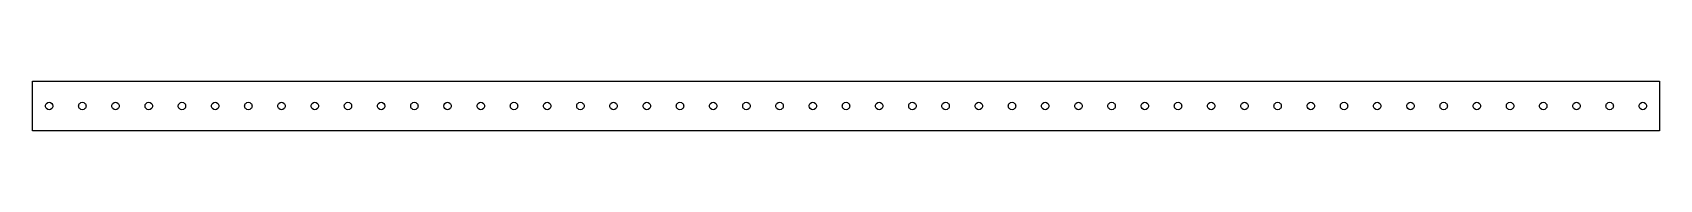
# Model space of a CAD drawing. Extents: x -178 to 482, y 97 to 117.
import ezdxf

# ---------------------------------------------------------------- set-up
doc = ezdxf.new("R2010")
doc.units = 0
doc.layers.add('Calque_1', color=7, linetype='CONTINUOUS')

msp = doc.modelspace()

# ---------------------------------------------------------------- linework, layer by layer
at = {"layer": 'Calque_1', "color": 1}
for points in [[(-178, 117), (482, 117), (482, 97), (-178, 97)], [(-169.7653, 107)], [(-156.29591, 107)], [(-142.82654, 107)], [(-129.35715, 107)], [(-115.88776, 107)], [(-102.41837, 107)], [(-88.948982, 107)], [(-75.479591, 107)], [(-62.010204, 107)], [(-48.540817, 107)], [(-35.07143, 107)], [(-21.602041, 107)], [(-8.132653, 107)], [(5.336735, 107)], [(18.806122, 107)], [(32.275511, 107)], [(45.7449, 107)], [(59.214287, 107)], [(72.68367, 107)], [(86.153061, 107)], [(99.622452, 107)], [(113.09184, 107)], [(126.56123, 107)], [(140.03061, 107)], [(153.5, 107)], [(166.96939, 107)], [(180.43878, 107)], [(193.90816, 107)], [(207.37755, 107)], [(220.84694, 107)], [(234.31633, 107)], [(247.78572, 107)], [(261.2551, 107)], [(274.72449, 107)], [(288.19388, 107)], [(301.66327, 107)], [(315.13266, 107)], [(328.60205, 107)], [(342.07144, 107)], [(355.5408, 107)], [(369.01019, 107)], [(382.47958, 107)], [(395.94897, 107)], [(409.41837, 107)], [(422.88776, 107)], [(436.35715, 107)], [(449.82654, 107)], [(463.29593, 107)], [(476.76532, 107)]]:
    msp.add_lwpolyline(points, close=True, dxfattribs=at)
for points in [[(-172.7653, 107), (-172.7653, 107.397825), (-172.607265, 107.779356), (-172.32596, 108.06066)], [(-172.32596, 105.93934), (-172.607265, 106.220644), (-172.7653, 106.602175), (-172.7653, 107)], [(-172.32596, 108.06066), (-172.044656, 108.341965), (-171.663125, 108.5), (-171.2653, 108.5)], [(-171.2653, 105.5), (-171.663125, 105.5), (-172.044656, 105.658035), (-172.32596, 105.93934)], [(-171.2653, 108.5), (-170.436873, 108.5), (-169.7653, 107.828427), (-169.7653, 107)], [(-170.20464, 105.93934), (-170.485944, 105.658035), (-170.867475, 105.5), (-171.2653, 105.5)], [(-169.7653, 107), (-169.7653, 106.602175), (-169.923335, 106.220644), (-170.20464, 105.93934)], [(-159.29591, 107), (-159.29591, 107.397825), (-159.137875, 107.779356), (-158.85657, 108.06066)], [(-158.85657, 105.93934), (-159.137875, 106.220644), (-159.29591, 106.602175), (-159.29591, 107)], [(-158.85657, 108.06066), (-158.575266, 108.341965), (-158.193735, 108.5), (-157.79591, 108.5)], [(-157.79591, 105.5), (-158.193735, 105.5), (-158.575266, 105.658035), (-158.85657, 105.93934)], [(-157.79591, 108.5), (-157.398085, 108.5), (-157.016554, 108.341965), (-156.73525, 108.06066)], [(-156.73525, 105.93934), (-157.016554, 105.658035), (-157.398085, 105.5), (-157.79591, 105.5)], [(-156.73525, 108.06066), (-156.453945, 107.779356), (-156.29591, 107.397825), (-156.29591, 107)], [(-156.29591, 107), (-156.29591, 106.602175), (-156.453945, 106.220644), (-156.73525, 105.93934)], [(-145.82654, 107), (-145.82654, 107.397825), (-145.668505, 107.779356), (-145.3872, 108.06066)], [(-145.3872, 105.93934), (-145.668505, 106.220644), (-145.82654, 106.602175), (-145.82654, 107)], [(-145.3872, 108.06066), (-145.105896, 108.341965), (-144.724365, 108.5), (-144.32654, 108.5)], [(-144.32654, 105.5), (-144.724365, 105.5), (-145.105896, 105.658035), (-145.3872, 105.93934)], [(-144.32654, 108.5), (-143.928715, 108.5), (-143.547184, 108.341965), (-143.26588, 108.06066)], [(-143.26588, 105.93934), (-143.547184, 105.658035), (-143.928715, 105.5), (-144.32654, 105.5)], [(-143.26588, 108.06066), (-142.984575, 107.779356), (-142.82654, 107.397825), (-142.82654, 107)], [(-142.82654, 107), (-142.82654, 106.602175), (-142.984575, 106.220644), (-143.26588, 105.93934)], [(-132.35715, 107), (-132.35715, 107.397825), (-132.199115, 107.779356), (-131.91781, 108.06066)], [(-131.91781, 105.93934), (-132.199115, 106.220644), (-132.35715, 106.602175), (-132.35715, 107)], [(-131.91781, 108.06066), (-131.636506, 108.341965), (-131.254975, 108.5), (-130.85715, 108.5)], [(-130.85715, 105.5), (-131.254975, 105.5), (-131.636506, 105.658035), (-131.91781, 105.93934)], [(-130.85715, 108.5), (-130.459325, 108.5), (-130.077794, 108.341965), (-129.79649, 108.06066)], [(-129.79649, 105.93934), (-130.077794, 105.658035), (-130.459325, 105.5), (-130.85715, 105.5)], [(-129.79649, 108.06066), (-129.515185, 107.779356), (-129.35715, 107.397825), (-129.35715, 107)], [(-129.35715, 107), (-129.35715, 106.602175), (-129.515185, 106.220644), (-129.79649, 105.93934)], [(-118.88776, 107), (-118.88776, 107.828427), (-118.216187, 108.5), (-117.38776, 108.5)], [(-118.44842, 105.93934), (-118.729725, 106.220644), (-118.88776, 106.602175), (-118.88776, 107)], [(-117.38776, 105.5), (-117.785585, 105.5), (-118.167116, 105.658035), (-118.44842, 105.93934)], [(-117.38776, 108.5), (-116.989935, 108.5), (-116.608404, 108.341965), (-116.3271, 108.06066)], [(-116.3271, 105.93934), (-116.608404, 105.658035), (-116.989935, 105.5), (-117.38776, 105.5)], [(-116.3271, 108.06066), (-116.045795, 107.779356), (-115.88776, 107.397825), (-115.88776, 107)], [(-115.88776, 107), (-115.88776, 106.602175), (-116.045795, 106.220644), (-116.3271, 105.93934)], [(-105.41837, 107), (-105.41837, 107.397825), (-105.260335, 107.779356), (-104.97903, 108.06066)], [(-104.97903, 105.93934), (-105.260335, 106.220644), (-105.41837, 106.602175), (-105.41837, 107)], [(-104.97903, 108.06066), (-104.697726, 108.341965), (-104.316195, 108.5), (-103.91837, 108.5)], [(-103.91837, 105.5), (-104.316195, 105.5), (-104.697726, 105.658035), (-104.97903, 105.93934)], [(-103.91837, 108.5), (-103.520545, 108.5), (-103.139014, 108.341965), (-102.85771, 108.06066)], [(-102.85771, 105.93934), (-103.139014, 105.658035), (-103.520545, 105.5), (-103.91837, 105.5)], [(-102.85771, 108.06066), (-102.576405, 107.779356), (-102.41837, 107.397825), (-102.41837, 107)], [(-102.41837, 107), (-102.41837, 106.602175), (-102.576405, 106.220644), (-102.85771, 105.93934)], [(-91.948982, 107), (-91.948982, 107.397825), (-91.790947, 107.779356), (-91.509642, 108.06066)], [(-91.509642, 105.93934), (-91.790947, 106.220644), (-91.948982, 106.602175), (-91.948982, 107)], [(-91.509642, 108.06066), (-91.228338, 108.341965), (-90.846807, 108.5), (-90.448982, 108.5)], [(-90.448982, 105.5), (-90.846807, 105.5), (-91.228338, 105.658035), (-91.509642, 105.93934)], [(-90.448982, 108.5), (-90.051157, 108.5), (-89.669626, 108.341965), (-89.388322, 108.06066)], [(-89.388322, 105.93934), (-89.669626, 105.658035), (-90.051157, 105.5), (-90.448982, 105.5)], [(-89.388322, 108.06066), (-89.107017, 107.779356), (-88.948982, 107.397825), (-88.948982, 107)], [(-88.948982, 107), (-88.948982, 106.602175), (-89.107017, 106.220644), (-89.388322, 105.93934)], [(-78.479591, 107), (-78.479591, 107.397825), (-78.321556, 107.779356), (-78.040251, 108.06066)], [(-78.040251, 105.93934), (-78.321556, 106.220644), (-78.479591, 106.602175), (-78.479591, 107)], [(-78.040251, 108.06066), (-77.758947, 108.341965), (-77.377416, 108.5), (-76.979591, 108.5)], [(-76.979591, 105.5), (-77.377416, 105.5), (-77.758947, 105.658035), (-78.040251, 105.93934)], [(-76.979591, 108.5), (-76.581766, 108.5), (-76.200235, 108.341965), (-75.918931, 108.06066)], [(-75.918931, 105.93934), (-76.200235, 105.658035), (-76.581766, 105.5), (-76.979591, 105.5)], [(-75.918931, 108.06066), (-75.637626, 107.779356), (-75.479591, 107.397825), (-75.479591, 107)], [(-75.479591, 107), (-75.479591, 106.602175), (-75.637626, 106.220644), (-75.918931, 105.93934)], [(-65.010204, 107), (-65.010204, 107.397825), (-64.852169, 107.779356), (-64.570864, 108.06066)], [(-64.570864, 105.93934), (-64.852169, 106.220644), (-65.010204, 106.602175), (-65.010204, 107)], [(-64.570864, 108.06066), (-64.28956, 108.341965), (-63.908029, 108.5), (-63.510204, 108.5)], [(-63.510204, 105.5), (-63.908029, 105.5), (-64.28956, 105.658035), (-64.570864, 105.93934)], [(-63.510204, 108.5), (-63.112379, 108.5), (-62.730848, 108.341965), (-62.449544, 108.06066)], [(-62.449544, 105.93934), (-62.730848, 105.658035), (-63.112379, 105.5), (-63.510204, 105.5)], [(-62.449544, 108.06066), (-62.168239, 107.779356), (-62.010204, 107.397825), (-62.010204, 107)], [(-62.010204, 107), (-62.010204, 106.602175), (-62.168239, 106.220644), (-62.449544, 105.93934)], [(-51.540817, 107), (-51.540817, 107.828427), (-50.869244, 108.5), (-50.040817, 108.5)], [(-51.101477, 105.93934), (-51.382782, 106.220644), (-51.540817, 106.602175), (-51.540817, 107)], [(-50.040817, 105.5), (-50.438642, 105.5), (-50.820173, 105.658035), (-51.101477, 105.93934)], [(-50.040817, 108.5), (-49.642992, 108.5), (-49.261461, 108.341965), (-48.980157, 108.06066)], [(-48.980157, 105.93934), (-49.261461, 105.658035), (-49.642992, 105.5), (-50.040817, 105.5)], [(-48.980157, 108.06066), (-48.698852, 107.779356), (-48.540817, 107.397825), (-48.540817, 107)], [(-48.540817, 107), (-48.540817, 106.602175), (-48.698852, 106.220644), (-48.980157, 105.93934)], [(-38.07143, 107), (-38.07143, 107.397825), (-37.913395, 107.779356), (-37.63209, 108.06066)], [(-37.63209, 105.93934), (-37.913395, 106.220644), (-38.07143, 106.602175), (-38.07143, 107)], [(-37.63209, 108.06066), (-37.350786, 108.341965), (-36.969255, 108.5), (-36.57143, 108.5)], [(-36.57143, 105.5), (-36.969255, 105.5), (-37.350786, 105.658035), (-37.63209, 105.93934)], [(-36.57143, 108.5), (-35.743003, 108.5), (-35.07143, 107.828427), (-35.07143, 107)], [(-35.51077, 105.93934), (-35.792074, 105.658035), (-36.173605, 105.5), (-36.57143, 105.5)], [(-35.07143, 107), (-35.07143, 106.602175), (-35.229465, 106.220644), (-35.51077, 105.93934)], [(-24.602041, 107), (-24.602041, 107.397825), (-24.444006, 107.779356), (-24.162701, 108.06066)], [(-24.162701, 105.93934), (-24.444006, 106.220644), (-24.602041, 106.602175), (-24.602041, 107)], [(-24.162701, 108.06066), (-23.881397, 108.341965), (-23.499866, 108.5), (-23.102041, 108.5)], [(-23.102041, 105.5), (-23.499866, 105.5), (-23.881397, 105.658035), (-24.162701, 105.93934)], [(-23.102041, 108.5), (-22.704216, 108.5), (-22.322685, 108.341965), (-22.041381, 108.06066)], [(-22.041381, 105.93934), (-22.322685, 105.658035), (-22.704216, 105.5), (-23.102041, 105.5)], [(-22.041381, 108.06066), (-21.760076, 107.779356), (-21.602041, 107.397825), (-21.602041, 107)], [(-21.602041, 107), (-21.602041, 106.602175), (-21.760076, 106.220644), (-22.041381, 105.93934)], [(-11.132653, 107), (-11.132653, 107.828427), (-10.46108, 108.5), (-9.632653, 108.5)], [(-9.632653, 105.5), (-10.46108, 105.5), (-11.132653, 106.171573), (-11.132653, 107)], [(-9.632653, 108.5), (-9.234828, 108.5), (-8.853298, 108.341965), (-8.571993, 108.06066)], [(-8.571993, 105.93934), (-8.853298, 105.658035), (-9.234828, 105.5), (-9.632653, 105.5)], [(-8.571993, 108.06066), (-8.290688, 107.779356), (-8.132653, 107.397825), (-8.132653, 107)], [(-8.132653, 107), (-8.132653, 106.602175), (-8.290688, 106.220644), (-8.571993, 105.93934)], [(2.336735, 107), (2.336735, 107.397825), (2.49477, 107.779356), (2.776075, 108.06066)], [(2.776075, 105.93934), (2.49477, 106.220644), (2.336735, 106.602175), (2.336735, 107)], [(2.776075, 108.06066), (3.057379, 108.341965), (3.43891, 108.5), (3.836735, 108.5)], [(3.836735, 105.5), (3.43891, 105.5), (3.057379, 105.658035), (2.776075, 105.93934)], [(3.836735, 108.5), (4.23456, 108.5), (4.61609, 108.341965), (4.897395, 108.06066)], [(4.897395, 105.93934), (4.61609, 105.658035), (4.23456, 105.5), (3.836735, 105.5)], [(4.897395, 108.06066), (5.1787, 107.779356), (5.336735, 107.397825), (5.336735, 107)], [(5.336735, 107), (5.336735, 106.602175), (5.1787, 106.220644), (4.897395, 105.93934)], [(15.806122, 107), (15.806122, 107.397825), (15.964157, 107.779356), (16.245462, 108.06066)], [(16.245462, 105.93934), (15.964157, 106.220644), (15.806122, 106.602175), (15.806122, 107)], [(16.245462, 108.06066), (16.526766, 108.341965), (16.908297, 108.5), (17.306122, 108.5)], [(17.306122, 105.5), (16.908297, 105.5), (16.526766, 105.658035), (16.245462, 105.93934)], [(17.306122, 108.5), (17.703947, 108.5), (18.085478, 108.341965), (18.366782, 108.06066)], [(18.366782, 105.93934), (18.085478, 105.658035), (17.703947, 105.5), (17.306122, 105.5)], [(18.366782, 108.06066), (18.648087, 107.779356), (18.806122, 107.397825), (18.806122, 107)], [(18.806122, 107), (18.806122, 106.602175), (18.648087, 106.220644), (18.366782, 105.93934)], [(29.275511, 107), (29.275511, 107.397825), (29.433546, 107.779356), (29.714851, 108.06066)], [(29.714851, 105.93934), (29.433546, 106.220644), (29.275511, 106.602175), (29.275511, 107)], [(29.714851, 108.06066), (29.996155, 108.341965), (30.377686, 108.5), (30.775511, 108.5)], [(30.775511, 105.5), (30.377686, 105.5), (29.996155, 105.658035), (29.714851, 105.93934)], [(30.775511, 108.5), (31.173336, 108.5), (31.554867, 108.341965), (31.836171, 108.06066)], [(31.836171, 105.93934), (31.554867, 105.658035), (31.173336, 105.5), (30.775511, 105.5)], [(31.836171, 108.06066), (32.117476, 107.779356), (32.275511, 107.397825), (32.275511, 107)], [(32.275511, 107), (32.275511, 106.602175), (32.117476, 106.220644), (31.836171, 105.93934)], [(42.7449, 107), (42.7449, 107.397825), (42.902935, 107.779356), (43.18424, 108.06066)], [(43.18424, 105.93934), (42.902935, 106.220644), (42.7449, 106.602175), (42.7449, 107)], [(43.18424, 108.06066), (43.465544, 108.341965), (43.847075, 108.5), (44.2449, 108.5)], [(44.2449, 105.5), (43.847075, 105.5), (43.465544, 105.658035), (43.18424, 105.93934)], [(44.2449, 108.5), (44.642725, 108.5), (45.024256, 108.341965), (45.30556, 108.06066)], [(45.30556, 105.93934), (45.024256, 105.658035), (44.642725, 105.5), (44.2449, 105.5)], [(45.30556, 108.06066), (45.586865, 107.779356), (45.7449, 107.397825), (45.7449, 107)], [(45.7449, 107), (45.7449, 106.602175), (45.586865, 106.220644), (45.30556, 105.93934)], [(56.214287, 107), (56.214287, 107.397825), (56.372322, 107.779356), (56.653627, 108.06066)], [(56.653627, 105.93934), (56.372322, 106.220644), (56.214287, 106.602175), (56.214287, 107)], [(56.653627, 108.06066), (56.934931, 108.341965), (57.316462, 108.5), (57.714287, 108.5)], [(57.714287, 105.5), (57.316462, 105.5), (56.934931, 105.658035), (56.653627, 105.93934)], [(57.714287, 108.5), (58.112112, 108.5), (58.493643, 108.341965), (58.774947, 108.06066)], [(58.774947, 105.93934), (58.493643, 105.658035), (58.112112, 105.5), (57.714287, 105.5)], [(58.774947, 108.06066), (59.056252, 107.779356), (59.214287, 107.397825), (59.214287, 107)], [(59.214287, 107), (59.214287, 106.602175), (59.056252, 106.220644), (58.774947, 105.93934)], [(69.68367, 107), (69.68367, 107.397825), (69.841705, 107.779356), (70.12301, 108.06066)], [(70.12301, 105.93934), (69.841705, 106.220644), (69.68367, 106.602175), (69.68367, 107)], [(70.12301, 108.06066), (70.404314, 108.341965), (70.785845, 108.5), (71.18367, 108.5)], [(71.18367, 105.5), (70.785845, 105.5), (70.404314, 105.658035), (70.12301, 105.93934)], [(71.18367, 108.5), (71.581495, 108.5), (71.963026, 108.341965), (72.24433, 108.06066)], [(72.24433, 105.93934), (71.963026, 105.658035), (71.581495, 105.5), (71.18367, 105.5)], [(72.24433, 108.06066), (72.525635, 107.779356), (72.68367, 107.397825), (72.68367, 107)], [(72.68367, 107), (72.68367, 106.602175), (72.525635, 106.220644), (72.24433, 105.93934)], [(83.153061, 107), (83.153061, 107.397825), (83.311096, 107.779356), (83.592401, 108.06066)], [(83.592401, 105.93934), (83.311096, 106.220644), (83.153061, 106.602175), (83.153061, 107)], [(83.592401, 108.06066), (83.873705, 108.341965), (84.255236, 108.5), (84.653061, 108.5)], [(84.653061, 105.5), (84.255236, 105.5), (83.873705, 105.658035), (83.592401, 105.93934)], [(84.653061, 108.5), (85.050886, 108.5), (85.432417, 108.341965), (85.713721, 108.06066)], [(85.713721, 105.93934), (85.432417, 105.658035), (85.050886, 105.5), (84.653061, 105.5)], [(85.713721, 108.06066), (85.995026, 107.779356), (86.153061, 107.397825), (86.153061, 107)], [(86.153061, 107), (86.153061, 106.602175), (85.995026, 106.220644), (85.713721, 105.93934)], [(96.622452, 107), (96.622452, 107.397825), (96.780487, 107.779356), (97.061792, 108.06066)], [(97.061792, 105.93934), (96.780487, 106.220644), (96.622452, 106.602175), (96.622452, 107)], [(97.061792, 108.06066), (97.343096, 108.341965), (97.724627, 108.5), (98.122452, 108.5)], [(98.122452, 105.5), (97.724627, 105.5), (97.343096, 105.658035), (97.061792, 105.93934)], [(98.122452, 108.5), (98.520277, 108.5), (98.901808, 108.341965), (99.183112, 108.06066)], [(99.183112, 105.93934), (98.901808, 105.658035), (98.520277, 105.5), (98.122452, 105.5)], [(99.183112, 108.06066), (99.464417, 107.779356), (99.622452, 107.397825), (99.622452, 107)], [(99.622452, 107), (99.622452, 106.602175), (99.464417, 106.220644), (99.183112, 105.93934)], [(110.09184, 107), (110.09184, 107.397825), (110.249875, 107.779356), (110.53118, 108.06066)], [(110.53118, 105.93934), (110.249875, 106.220644), (110.09184, 106.602175), (110.09184, 107)], [(110.53118, 108.06066), (110.812484, 108.341965), (111.194015, 108.5), (111.59184, 108.5)], [(111.59184, 105.5), (111.194015, 105.5), (110.812484, 105.658035), (110.53118, 105.93934)], [(111.59184, 108.5), (111.989665, 108.5), (112.371196, 108.341965), (112.6525, 108.06066)], [(112.6525, 105.93934), (112.371196, 105.658035), (111.989665, 105.5), (111.59184, 105.5)], [(112.6525, 108.06066), (112.933805, 107.779356), (113.09184, 107.397825), (113.09184, 107)], [(113.09184, 107), (113.09184, 106.602175), (112.933805, 106.220644), (112.6525, 105.93934)], [(123.56123, 107), (123.56123, 107.397825), (123.719265, 107.779356), (124.00057, 108.06066)], [(124.00057, 105.93934), (123.719265, 106.220644), (123.56123, 106.602175), (123.56123, 107)], [(124.00057, 108.06066), (124.281874, 108.341965), (124.663405, 108.5), (125.06123, 108.5)], [(125.06123, 105.5), (124.663405, 105.5), (124.281874, 105.658035), (124.00057, 105.93934)], [(125.06123, 108.5), (125.459055, 108.5), (125.840586, 108.341965), (126.12189, 108.06066)], [(126.12189, 105.93934), (125.840586, 105.658035), (125.459055, 105.5), (125.06123, 105.5)], [(126.12189, 108.06066), (126.403195, 107.779356), (126.56123, 107.397825), (126.56123, 107)], [(126.56123, 107), (126.56123, 106.602175), (126.403195, 106.220644), (126.12189, 105.93934)], [(137.03061, 107), (137.03061, 107.397825), (137.188645, 107.779356), (137.46995, 108.06066)], [(138.53061, 105.5), (137.702183, 105.5), (137.03061, 106.171573), (137.03061, 107)], [(137.46995, 108.06066), (137.751254, 108.341965), (138.132785, 108.5), (138.53061, 108.5)], [(138.53061, 108.5), (138.928435, 108.5), (139.309966, 108.341965), (139.59127, 108.06066)], [(139.59127, 105.93934), (139.309966, 105.658035), (138.928435, 105.5), (138.53061, 105.5)], [(139.59127, 108.06066), (139.872575, 107.779356), (140.03061, 107.397825), (140.03061, 107)], [(140.03061, 107), (140.03061, 106.602175), (139.872575, 106.220644), (139.59127, 105.93934)], [(150.5, 107), (150.5, 107.397825), (150.658035, 107.779356), (150.93934, 108.06066)], [(150.93934, 105.93934), (150.658035, 106.220644), (150.5, 106.602175), (150.5, 107)], [(150.93934, 108.06066), (151.220644, 108.341965), (151.602175, 108.5), (152, 108.5)], [(152, 105.5), (151.602175, 105.5), (151.220644, 105.658035), (150.93934, 105.93934)], [(152, 108.5), (152.397825, 108.5), (152.779356, 108.341965), (153.06066, 108.06066)], [(153.06066, 105.93934), (152.779356, 105.658035), (152.397825, 105.5), (152, 105.5)], [(153.06066, 108.06066), (153.341965, 107.779356), (153.5, 107.397825), (153.5, 107)], [(153.5, 107), (153.5, 106.602175), (153.341965, 106.220644), (153.06066, 105.93934)], [(163.96939, 107), (163.96939, 107.397825), (164.127425, 107.779356), (164.40873, 108.06066)], [(164.40873, 105.93934), (164.127425, 106.220644), (163.96939, 106.602175), (163.96939, 107)], [(164.40873, 108.06066), (164.690034, 108.341965), (165.071565, 108.5), (165.46939, 108.5)], [(165.46939, 105.5), (165.071565, 105.5), (164.690034, 105.658035), (164.40873, 105.93934)], [(165.46939, 108.5), (165.867215, 108.5), (166.248746, 108.341965), (166.53005, 108.06066)], [(166.53005, 105.93934), (166.248746, 105.658035), (165.867215, 105.5), (165.46939, 105.5)], [(166.53005, 108.06066), (166.811355, 107.779356), (166.96939, 107.397825), (166.96939, 107)], [(166.96939, 107), (166.96939, 106.602175), (166.811355, 106.220644), (166.53005, 105.93934)], [(177.43878, 107), (177.43878, 107.397825), (177.596815, 107.779356), (177.87812, 108.06066)], [(177.87812, 105.93934), (177.596815, 106.220644), (177.43878, 106.602175), (177.43878, 107)], [(177.87812, 108.06066), (178.159424, 108.341965), (178.540955, 108.5), (178.93878, 108.5)], [(178.93878, 105.5), (178.540955, 105.5), (178.159424, 105.658035), (177.87812, 105.93934)], [(178.93878, 108.5), (179.336605, 108.5), (179.718136, 108.341965), (179.99944, 108.06066)], [(179.99944, 105.93934), (179.718136, 105.658035), (179.336605, 105.5), (178.93878, 105.5)], [(179.99944, 108.06066), (180.280745, 107.779356), (180.43878, 107.397825), (180.43878, 107)], [(180.43878, 107), (180.43878, 106.602175), (180.280745, 106.220644), (179.99944, 105.93934)], [(190.90816, 107), (190.90816, 107.397825), (191.066195, 107.779356), (191.3475, 108.06066)], [(191.3475, 105.93934), (191.066195, 106.220644), (190.90816, 106.602175), (190.90816, 107)], [(191.3475, 108.06066), (191.628804, 108.341965), (192.010335, 108.5), (192.40816, 108.5)], [(192.40816, 105.5), (192.010335, 105.5), (191.628804, 105.658035), (191.3475, 105.93934)], [(192.40816, 108.5), (192.805985, 108.5), (193.187516, 108.341965), (193.46882, 108.06066)], [(193.46882, 105.93934), (193.187516, 105.658035), (192.805985, 105.5), (192.40816, 105.5)], [(193.46882, 108.06066), (193.750125, 107.779356), (193.90816, 107.397825), (193.90816, 107)], [(193.90816, 107), (193.90816, 106.602175), (193.750125, 106.220644), (193.46882, 105.93934)], [(204.37755, 107), (204.37755, 107.397825), (204.535585, 107.779356), (204.81689, 108.06066)], [(204.81689, 105.93934), (204.535585, 106.220644), (204.37755, 106.602175), (204.37755, 107)], [(204.81689, 108.06066), (205.098194, 108.341965), (205.479725, 108.5), (205.87755, 108.5)], [(205.87755, 105.5), (205.479725, 105.5), (205.098194, 105.658035), (204.81689, 105.93934)], [(205.87755, 108.5), (206.275375, 108.5), (206.656906, 108.341965), (206.93821, 108.06066)], [(206.93821, 105.93934), (206.656906, 105.658035), (206.275375, 105.5), (205.87755, 105.5)], [(206.93821, 108.06066), (207.219515, 107.779356), (207.37755, 107.397825), (207.37755, 107)], [(207.37755, 107), (207.37755, 106.602175), (207.219515, 106.220644), (206.93821, 105.93934)], [(217.84694, 107), (217.84694, 107.397825), (218.004975, 107.779356), (218.28628, 108.06066)], [(218.28628, 105.93934), (218.004975, 106.220644), (217.84694, 106.602175), (217.84694, 107)], [(218.28628, 108.06066), (218.567584, 108.341965), (218.949115, 108.5), (219.34694, 108.5)], [(219.34694, 105.5), (218.949115, 105.5), (218.567584, 105.658035), (218.28628, 105.93934)], [(219.34694, 108.5), (219.744765, 108.5), (220.126296, 108.341965), (220.4076, 108.06066)], [(220.4076, 105.93934), (220.126296, 105.658035), (219.744765, 105.5), (219.34694, 105.5)], [(220.4076, 108.06066), (220.688905, 107.779356), (220.84694, 107.397825), (220.84694, 107)], [(220.84694, 107), (220.84694, 106.602175), (220.688905, 106.220644), (220.4076, 105.93934)], [(231.31633, 107), (231.31633, 107.397825), (231.474365, 107.779356), (231.75567, 108.06066)], [(231.75567, 105.93934), (231.474365, 106.220644), (231.31633, 106.602175), (231.31633, 107)], [(231.75567, 108.06066), (232.036974, 108.341965), (232.418505, 108.5), (232.81633, 108.5)], [(232.81633, 105.5), (232.418505, 105.5), (232.036974, 105.658035), (231.75567, 105.93934)], [(232.81633, 108.5), (233.214155, 108.5), (233.595686, 108.341965), (233.87699, 108.06066)], [(233.87699, 105.93934), (233.595686, 105.658035), (233.214155, 105.5), (232.81633, 105.5)], [(233.87699, 108.06066), (234.158295, 107.779356), (234.31633, 107.397825), (234.31633, 107)], [(234.31633, 107), (234.31633, 106.602175), (234.158295, 106.220644), (233.87699, 105.93934)], [(244.78572, 107), (244.78572, 107.397825), (244.943755, 107.779356), (245.22506, 108.06066)], [(245.22506, 105.93934), (244.943755, 106.220644), (244.78572, 106.602175), (244.78572, 107)], [(245.22506, 108.06066), (245.506364, 108.341965), (245.887895, 108.5), (246.28572, 108.5)], [(246.28572, 105.5), (245.887895, 105.5), (245.506364, 105.658035), (245.22506, 105.93934)], [(246.28572, 108.5), (246.683545, 108.5), (247.065076, 108.341965), (247.34638, 108.06066)], [(247.34638, 105.93934), (247.065076, 105.658035), (246.683545, 105.5), (246.28572, 105.5)], [(247.34638, 108.06066), (247.627685, 107.779356), (247.78572, 107.397825), (247.78572, 107)], [(247.78572, 107), (247.78572, 106.602175), (247.627685, 106.220644), (247.34638, 105.93934)], [(258.2551, 107), (258.2551, 107.397825), (258.413135, 107.779356), (258.69444, 108.06066)], [(258.69444, 105.93934), (258.413135, 106.220644), (258.2551, 106.602175), (258.2551, 107)], [(258.69444, 108.06066), (258.975744, 108.341965), (259.357275, 108.5), (259.7551, 108.5)], [(259.7551, 105.5), (259.357275, 105.5), (258.975744, 105.658035), (258.69444, 105.93934)], [(259.7551, 108.5), (260.152925, 108.5), (260.534456, 108.341965), (260.81576, 108.06066)], [(260.81576, 105.93934), (260.534456, 105.658035), (260.152925, 105.5), (259.7551, 105.5)], [(260.81576, 108.06066), (261.097065, 107.779356), (261.2551, 107.397825), (261.2551, 107)], [(261.2551, 107), (261.2551, 106.602175), (261.097065, 106.220644), (260.81576, 105.93934)], [(271.72449, 107), (271.72449, 107.397825), (271.882525, 107.779356), (272.16383, 108.06066)], [(273.22449, 105.5), (272.396063, 105.5), (271.72449, 106.171573), (271.72449, 107)], [(272.16383, 108.06066), (272.445134, 108.341965), (272.826665, 108.5), (273.22449, 108.5)], [(273.22449, 108.5), (273.622315, 108.5), (274.003846, 108.341965), (274.28515, 108.06066)], [(274.28515, 105.93934), (274.003846, 105.658035), (273.622315, 105.5), (273.22449, 105.5)], [(274.28515, 108.06066), (274.566455, 107.779356), (274.72449, 107.397825), (274.72449, 107)], [(274.72449, 107), (274.72449, 106.602175), (274.566455, 106.220644), (274.28515, 105.93934)], [(285.19388, 107), (285.19388, 107.397825), (285.351915, 107.779356), (285.63322, 108.06066)], [(285.63322, 105.93934), (285.351915, 106.220644), (285.19388, 106.602175), (285.19388, 107)], [(285.63322, 108.06066), (285.914524, 108.341965), (286.296055, 108.5), (286.69388, 108.5)], [(286.69388, 105.5), (286.296055, 105.5), (285.914524, 105.658035), (285.63322, 105.93934)], [(286.69388, 108.5), (287.091705, 108.5), (287.473236, 108.341965), (287.75454, 108.06066)], [(287.75454, 105.93934), (287.473236, 105.658035), (287.091705, 105.5), (286.69388, 105.5)], [(287.75454, 108.06066), (288.035845, 107.779356), (288.19388, 107.397825), (288.19388, 107)], [(288.19388, 107), (288.19388, 106.602175), (288.035845, 106.220644), (287.75454, 105.93934)], [(298.66327, 107), (298.66327, 107.397825), (298.821305, 107.779356), (299.10261, 108.06066)], [(299.10261, 105.93934), (298.821305, 106.220644), (298.66327, 106.602175), (298.66327, 107)], [(299.10261, 108.06066), (299.383914, 108.341965), (299.765445, 108.5), (300.16327, 108.5)], [(300.16327, 105.5), (299.765445, 105.5), (299.383914, 105.658035), (299.10261, 105.93934)], [(300.16327, 108.5), (300.561095, 108.5), (300.942626, 108.341965), (301.22393, 108.06066)], [(301.22393, 105.93934), (300.942626, 105.658035), (300.561095, 105.5), (300.16327, 105.5)], [(301.22393, 108.06066), (301.505235, 107.779356), (301.66327, 107.397825), (301.66327, 107)], [(301.66327, 107), (301.66327, 106.602175), (301.505235, 106.220644), (301.22393, 105.93934)], [(312.13266, 107), (312.13266, 107.397825), (312.290695, 107.779356), (312.572, 108.06066)], [(312.572, 105.93934), (312.290695, 106.220644), (312.13266, 106.602175), (312.13266, 107)], [(312.572, 108.06066), (312.853304, 108.341965), (313.234835, 108.5), (313.63266, 108.5)], [(313.63266, 105.5), (313.234835, 105.5), (312.853304, 105.658035), (312.572, 105.93934)], [(313.63266, 108.5), (314.030485, 108.5), (314.412016, 108.341965), (314.69332, 108.06066)], [(314.69332, 105.93934), (314.412016, 105.658035), (314.030485, 105.5), (313.63266, 105.5)], [(314.69332, 108.06066), (314.974625, 107.779356), (315.13266, 107.397825), (315.13266, 107)], [(315.13266, 107), (315.13266, 106.602175), (314.974625, 106.220644), (314.69332, 105.93934)], [(325.60205, 107), (325.60205, 107.397825), (325.760085, 107.779356), (326.04139, 108.06066)], [(326.04139, 105.93934), (325.760085, 106.220644), (325.60205, 106.602175), (325.60205, 107)], [(326.04139, 108.06066), (326.322694, 108.341965), (326.704225, 108.5), (327.10205, 108.5)], [(327.10205, 105.5), (326.704225, 105.5), (326.322694, 105.658035), (326.04139, 105.93934)], [(327.10205, 108.5), (327.499875, 108.5), (327.881406, 108.341965), (328.16271, 108.06066)], [(328.16271, 105.93934), (327.881406, 105.658035), (327.499875, 105.5), (327.10205, 105.5)], [(328.16271, 108.06066), (328.444015, 107.779356), (328.60205, 107.397825), (328.60205, 107)], [(328.60205, 107), (328.60205, 106.602175), (328.444015, 106.220644), (328.16271, 105.93934)], [(339.07144, 107), (339.07144, 107.397825), (339.229475, 107.779356), (339.51078, 108.06066)], [(340.57144, 105.5), (339.743013, 105.5), (339.07144, 106.171573), (339.07144, 107)], [(339.51078, 108.06066), (339.792084, 108.341965), (340.173615, 108.5), (340.57144, 108.5)], [(340.57144, 108.5), (340.969265, 108.5), (341.350796, 108.341965), (341.6321, 108.06066)], [(341.6321, 105.93934), (341.350796, 105.658035), (340.969265, 105.5), (340.57144, 105.5)], [(341.6321, 108.06066), (341.913405, 107.779356), (342.07144, 107.397825), (342.07144, 107)], [(342.07144, 107), (342.07144, 106.602175), (341.913405, 106.220644), (341.6321, 105.93934)], [(352.5408, 107), (352.5408, 107.397825), (352.698835, 107.779356), (352.98014, 108.06066)], [(352.98014, 105.93934), (352.698835, 106.220644), (352.5408, 106.602175), (352.5408, 107)], [(352.98014, 108.06066), (353.261444, 108.341965), (353.642975, 108.5), (354.0408, 108.5)], [(354.0408, 105.5), (353.642975, 105.5), (353.261444, 105.658035), (352.98014, 105.93934)], [(354.0408, 108.5), (354.438625, 108.5), (354.820156, 108.341965), (355.10146, 108.06066)], [(355.10146, 105.93934), (354.820156, 105.658035), (354.438625, 105.5), (354.0408, 105.5)], [(355.10146, 108.06066), (355.382765, 107.779356), (355.5408, 107.397825), (355.5408, 107)], [(355.5408, 107), (355.5408, 106.602175), (355.382765, 106.220644), (355.10146, 105.93934)], [(366.01019, 107), (366.01019, 107.397825), (366.168225, 107.779356), (366.44953, 108.06066)], [(366.44953, 105.93934), (366.168225, 106.220644), (366.01019, 106.602175), (366.01019, 107)], [(366.44953, 108.06066), (366.730834, 108.341965), (367.112365, 108.5), (367.51019, 108.5)], [(367.51019, 105.5), (367.112365, 105.5), (366.730834, 105.658035), (366.44953, 105.93934)], [(367.51019, 108.5), (367.908015, 108.5), (368.289546, 108.341965), (368.57085, 108.06066)], [(368.57085, 105.93934), (368.289546, 105.658035), (367.908015, 105.5), (367.51019, 105.5)], [(368.57085, 108.06066), (368.852155, 107.779356), (369.01019, 107.397825), (369.01019, 107)], [(369.01019, 107), (369.01019, 106.602175), (368.852155, 106.220644), (368.57085, 105.93934)], [(379.47958, 107), (379.47958, 107.397825), (379.637615, 107.779356), (379.91892, 108.06066)], [(380.97958, 105.5), (380.151153, 105.5), (379.47958, 106.171573), (379.47958, 107)], [(379.91892, 108.06066), (380.200224, 108.341965), (380.581755, 108.5), (380.97958, 108.5)], [(380.97958, 108.5), (381.377405, 108.5), (381.758936, 108.341965), (382.04024, 108.06066)], [(382.04024, 105.93934), (381.758936, 105.658035), (381.377405, 105.5), (380.97958, 105.5)], [(382.04024, 108.06066), (382.321545, 107.779356), (382.47958, 107.397825), (382.47958, 107)], [(382.47958, 107), (382.47958, 106.602175), (382.321545, 106.220644), (382.04024, 105.93934)], [(392.94897, 107), (392.94897, 107.397825), (393.107005, 107.779356), (393.38831, 108.06066)], [(393.38831, 105.93934), (393.107005, 106.220644), (392.94897, 106.602175), (392.94897, 107)], [(393.38831, 108.06066), (393.669614, 108.341965), (394.051145, 108.5), (394.44897, 108.5)], [(394.44897, 105.5), (394.051145, 105.5), (393.669614, 105.658035), (393.38831, 105.93934)], [(394.44897, 108.5), (394.846795, 108.5), (395.228326, 108.341965), (395.50963, 108.06066)], [(395.50963, 105.93934), (395.228326, 105.658035), (394.846795, 105.5), (394.44897, 105.5)], [(395.50963, 108.06066), (395.790935, 107.779356), (395.94897, 107.397825), (395.94897, 107)], [(395.94897, 107), (395.94897, 106.602175), (395.790935, 106.220644), (395.50963, 105.93934)], [(406.41837, 107), (406.41837, 107.397825), (406.576405, 107.779356), (406.85771, 108.06066)], [(406.85771, 105.93934), (406.576405, 106.220644), (406.41837, 106.602175), (406.41837, 107)], [(406.85771, 108.06066), (407.139014, 108.341965), (407.520545, 108.5), (407.91837, 108.5)], [(407.91837, 105.5), (407.520545, 105.5), (407.139014, 105.658035), (406.85771, 105.93934)], [(407.91837, 108.5), (408.316195, 108.5), (408.697726, 108.341965), (408.97903, 108.06066)], [(408.97903, 105.93934), (408.697726, 105.658035), (408.316195, 105.5), (407.91837, 105.5)], [(408.97903, 108.06066), (409.260335, 107.779356), (409.41837, 107.397825), (409.41837, 107)], [(409.41837, 107), (409.41837, 106.602175), (409.260335, 106.220644), (408.97903, 105.93934)], [(419.88776, 107), (419.88776, 107.397825), (420.045795, 107.779356), (420.3271, 108.06066)], [(420.3271, 105.93934), (420.045795, 106.220644), (419.88776, 106.602175), (419.88776, 107)], [(420.3271, 108.06066), (420.608404, 108.341965), (420.989935, 108.5), (421.38776, 108.5)], [(421.38776, 105.5), (420.989935, 105.5), (420.608404, 105.658035), (420.3271, 105.93934)], [(421.38776, 108.5), (421.785585, 108.5), (422.167116, 108.341965), (422.44842, 108.06066)], [(422.44842, 105.93934), (422.167116, 105.658035), (421.785585, 105.5), (421.38776, 105.5)], [(422.44842, 108.06066), (422.729725, 107.779356), (422.88776, 107.397825), (422.88776, 107)], [(422.88776, 107), (422.88776, 106.602175), (422.729725, 106.220644), (422.44842, 105.93934)], [(433.35715, 107), (433.35715, 107.397825), (433.515185, 107.779356), (433.79649, 108.06066)], [(433.79649, 105.93934), (433.515185, 106.220644), (433.35715, 106.602175), (433.35715, 107)], [(433.79649, 108.06066), (434.077794, 108.341965), (434.459325, 108.5), (434.85715, 108.5)], [(434.85715, 105.5), (434.459325, 105.5), (434.077794, 105.658035), (433.79649, 105.93934)], [(434.85715, 108.5), (435.254975, 108.5), (435.636506, 108.341965), (435.91781, 108.06066)], [(435.91781, 105.93934), (435.636506, 105.658035), (435.254975, 105.5), (434.85715, 105.5)], [(435.91781, 108.06066), (436.199115, 107.779356), (436.35715, 107.397825), (436.35715, 107)], [(436.35715, 107), (436.35715, 106.602175), (436.199115, 106.220644), (435.91781, 105.93934)], [(446.82654, 107), (446.82654, 107.397825), (446.984575, 107.779356), (447.26588, 108.06066)], [(447.26588, 105.93934), (446.984575, 106.220644), (446.82654, 106.602175), (446.82654, 107)], [(447.26588, 108.06066), (447.547184, 108.341965), (447.928715, 108.5), (448.32654, 108.5)], [(448.32654, 105.5), (447.928715, 105.5), (447.547184, 105.658035), (447.26588, 105.93934)], [(448.32654, 108.5), (448.724365, 108.5), (449.105896, 108.341965), (449.3872, 108.06066)], [(449.3872, 105.93934), (449.105896, 105.658035), (448.724365, 105.5), (448.32654, 105.5)], [(449.3872, 108.06066), (449.668505, 107.779356), (449.82654, 107.397825), (449.82654, 107)], [(449.82654, 107), (449.82654, 106.602175), (449.668505, 106.220644), (449.3872, 105.93934)], [(460.29593, 107), (460.29593, 107.397825), (460.453965, 107.779356), (460.73527, 108.06066)], [(460.73527, 105.93934), (460.453965, 106.220644), (460.29593, 106.602175), (460.29593, 107)], [(460.73527, 108.06066), (461.016574, 108.341965), (461.398105, 108.5), (461.79593, 108.5)], [(461.79593, 105.5), (461.398105, 105.5), (461.016574, 105.658035), (460.73527, 105.93934)], [(461.79593, 108.5), (462.193755, 108.5), (462.575286, 108.341965), (462.85659, 108.06066)], [(462.85659, 105.93934), (462.575286, 105.658035), (462.193755, 105.5), (461.79593, 105.5)], [(462.85659, 108.06066), (463.137895, 107.779356), (463.29593, 107.397825), (463.29593, 107)], [(463.29593, 107), (463.29593, 106.602175), (463.137895, 106.220644), (462.85659, 105.93934)], [(473.76532, 107), (473.76532, 107.397825), (473.923355, 107.779356), (474.20466, 108.06066)], [(474.20466, 105.93934), (473.923355, 106.220644), (473.76532, 106.602175), (473.76532, 107)], [(474.20466, 108.06066), (474.485964, 108.341965), (474.867495, 108.5), (475.26532, 108.5)], [(475.26532, 105.5), (474.867495, 105.5), (474.485964, 105.658035), (474.20466, 105.93934)], [(475.26532, 108.5), (475.663145, 108.5), (476.044676, 108.341965), (476.32598, 108.06066)], [(476.32598, 105.93934), (476.044676, 105.658035), (475.663145, 105.5), (475.26532, 105.5)], [(476.32598, 108.06066), (476.607285, 107.779356), (476.76532, 107.397825), (476.76532, 107)], [(476.76532, 107), (476.76532, 106.602175), (476.607285, 106.220644), (476.32598, 105.93934)]]:
    msp.add_open_spline(points, degree=3, dxfattribs=at)

doc.saveas('drawing.dxf')
